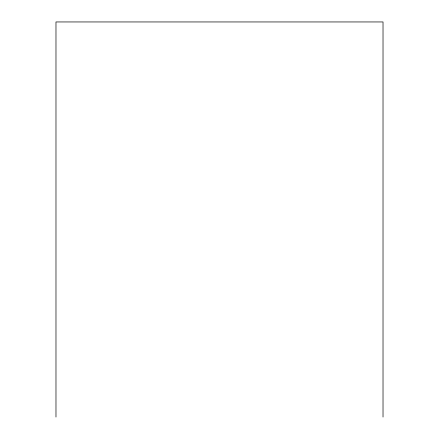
<?xml version="1.0" encoding="UTF-8"?>
<svg xmlns="http://www.w3.org/2000/svg" width="439" height="439" viewBox="0 0 439 439"><rect width="100%" height="100%" fill="white"/><g stroke="black" fill="none" stroke-linecap="round" stroke-linejoin="round"><path stroke-width="0.66" d="M383.022 417.05L383.022 21.95L55.978 21.95L55.978 417.05"/></g></svg>
